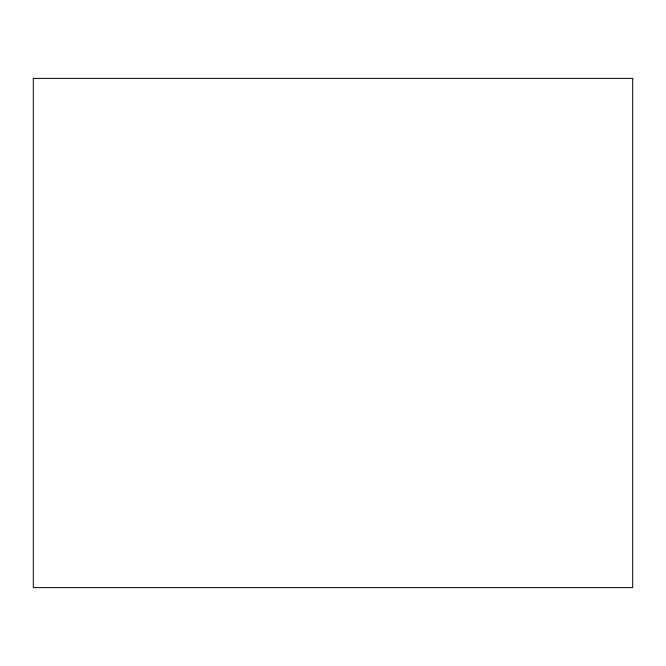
<?xml version="1.0" encoding="UTF-8"?>
<svg xmlns="http://www.w3.org/2000/svg" width="666" height="666" viewBox="0 0 666 666"><rect width="100%" height="100%" fill="white"/><g stroke="black" fill="none" stroke-linecap="round" stroke-linejoin="round"><path stroke-width="1" d="M632.7 78.38L33.3 78.38L33.3 587.62L632.7 587.62L632.7 78.38"/></g></svg>
